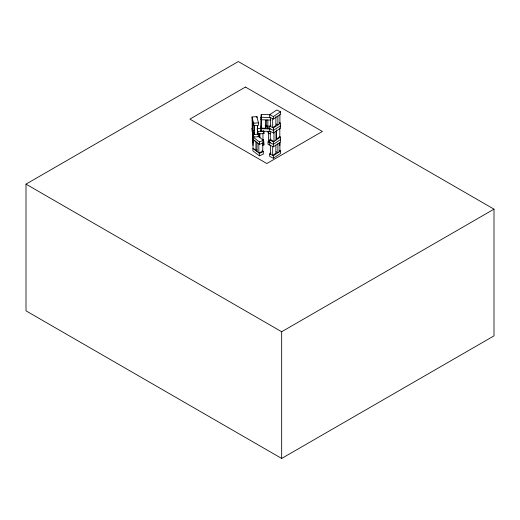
<?xml version="1.0" encoding="UTF-8"?>
<svg xmlns="http://www.w3.org/2000/svg" width="520" height="520" viewBox="0 0 520 520"><rect width="100%" height="100%" fill="white"/><g stroke="black" fill="none" stroke-linecap="round" stroke-linejoin="round"><path stroke-width="0.78" d="M266.091 120.035L265.909 128.265L261.021 128.095L261.255 114.413L269.796 114.706M270.283 131.443L260.969 131.125L261.255 125.801M260.969 131.125L261.203 117.442M268.079 126.744L267.858 128.863L267.858 119.971M270.296 145.275L268.034 144.404L268.034 141.901L269.12 140.959M269.678 114.706L276.809 109.954L280.507 111.806L280.507 114.309L273.377 119.06L269.678 117.208L269.678 114.706L273.377 116.558L280.507 111.806M279.272 122.584L280.507 123.201L280.507 128.2L273.377 132.951L269.678 131.099L269.678 126.094L270.972 125.236M273.377 132.951L273.377 127.946L280.507 123.201M280.507 125.697L273.377 130.448L269.678 128.596M279.272 136.474L280.507 137.091L280.507 142.09L273.377 146.841L269.678 144.989L269.678 139.984L270.972 139.126M273.377 146.841L273.377 141.837L280.507 137.091M280.507 139.588L273.377 144.339L269.678 142.487M279.272 150.365L280.507 150.982L280.507 153.478L273.377 158.23L269.678 156.377L269.678 153.875L270.972 153.017M273.377 158.23L273.377 155.727L280.507 150.982M26 184.132L238.329 61.548L494 209.157L494 335.868L281.671 458.451L26 310.843L26 184.132L281.671 331.747L494 209.157M257.978 136.13L263.322 140.251L263.322 142.747L259.396 144.443L252.869 139.412L252.869 136.916L254.176 136.351M252.869 136.916L259.396 141.947L263.322 140.251M252.961 133.49L253.006 148.245L255.944 150.508L257.173 149.975M259.396 153.335L263.322 151.638L263.322 154.141L259.396 155.838L252.869 150.806L252.869 148.304L259.396 153.335L259.396 155.838M252.057 116.968L256.913 116.578L258.414 122.805L258.414 125.307L253.558 125.691L252.057 119.47L252.057 116.968L253.558 123.195L253.558 125.691M253.558 123.195L258.414 122.805M254.228 130.507L252.609 130.637L252.609 121.745M253.558 134.583L258.414 134.192L258.414 136.695L253.558 137.085L252.057 130.858L252.057 128.356L253.558 134.583L253.558 137.085M257.374 128.531L261.255 128.394M257.673 131.359L263.881 131.138L263.881 133.633L258.447 133.828M262.327 145.08L263.881 145.028L263.582 139.704L263.881 145.028M260.969 117.234L270.283 117.552M270.92 120.075L260.969 119.737L261.255 114.413M265.135 125.938L268.242 126.041M260.969 128.629L270.283 128.947M270.296 133.887L268.034 133.01L268.034 131.138M269.9 141.986L268.541 141.459L268.541 132.567M268.034 141.901L270.296 142.773M276.048 124.007L277.901 124.937L277.901 116.044M269.678 126.094L273.377 127.946M269.678 139.984L273.377 141.837M276.048 151.788L277.901 152.718L277.901 143.826M269.678 153.875L273.377 155.727M253.006 139.353L255.944 141.615L255.944 150.508M262.132 150.722L263.322 151.638M257.101 128.745L258.414 134.192M257.166 132.867L257.504 134.264L257.504 125.379L257.459 130.247M263.582 130.812L263.881 133.633M252.831 132.314L253.013 134.024M252.714 140.088L253.013 142.909M253.013 145.412L252.772 132.535M281.671 331.747L281.671 458.451M279.909 114.712L279.909 123.598M279.909 142.493L279.909 151.379M279.812 127.849L279.812 136.74L276.608 138.879L276.608 129.987M279.806 143.039L279.806 145.542M275.892 116.571L275.892 125.463L272.682 127.602L272.682 118.71M275.983 131.216L275.983 140.101M275.892 145.165L275.892 153.244L272.682 155.383L272.682 146.49M273.981 132.548L273.981 141.44L270.276 139.588L270.276 131.501M273.377 116.558L273.377 119.06M270.368 117.552L270.368 126.445M270.368 145.334L270.368 154.226M265.909 120.185L265.909 128.265M262.964 133.666L262.964 142.558M262.769 143.13L262.769 151.216L258.85 152.912L258.85 144.02M259.909 133.776L259.909 137.82M259.61 133.38L259.61 137.417M259.396 141.947L259.396 144.443M257.01 142.603L257.01 151.495M256.913 116.578L256.913 117.826M254.469 125.619L254.469 134.511L253.792 131.709L253.792 122.817M252.187 119.99L252.187 128.882M245.453 87.041L189.891 119.119L266.819 163.534L322.381 131.456L245.453 87.041"/></g></svg>
